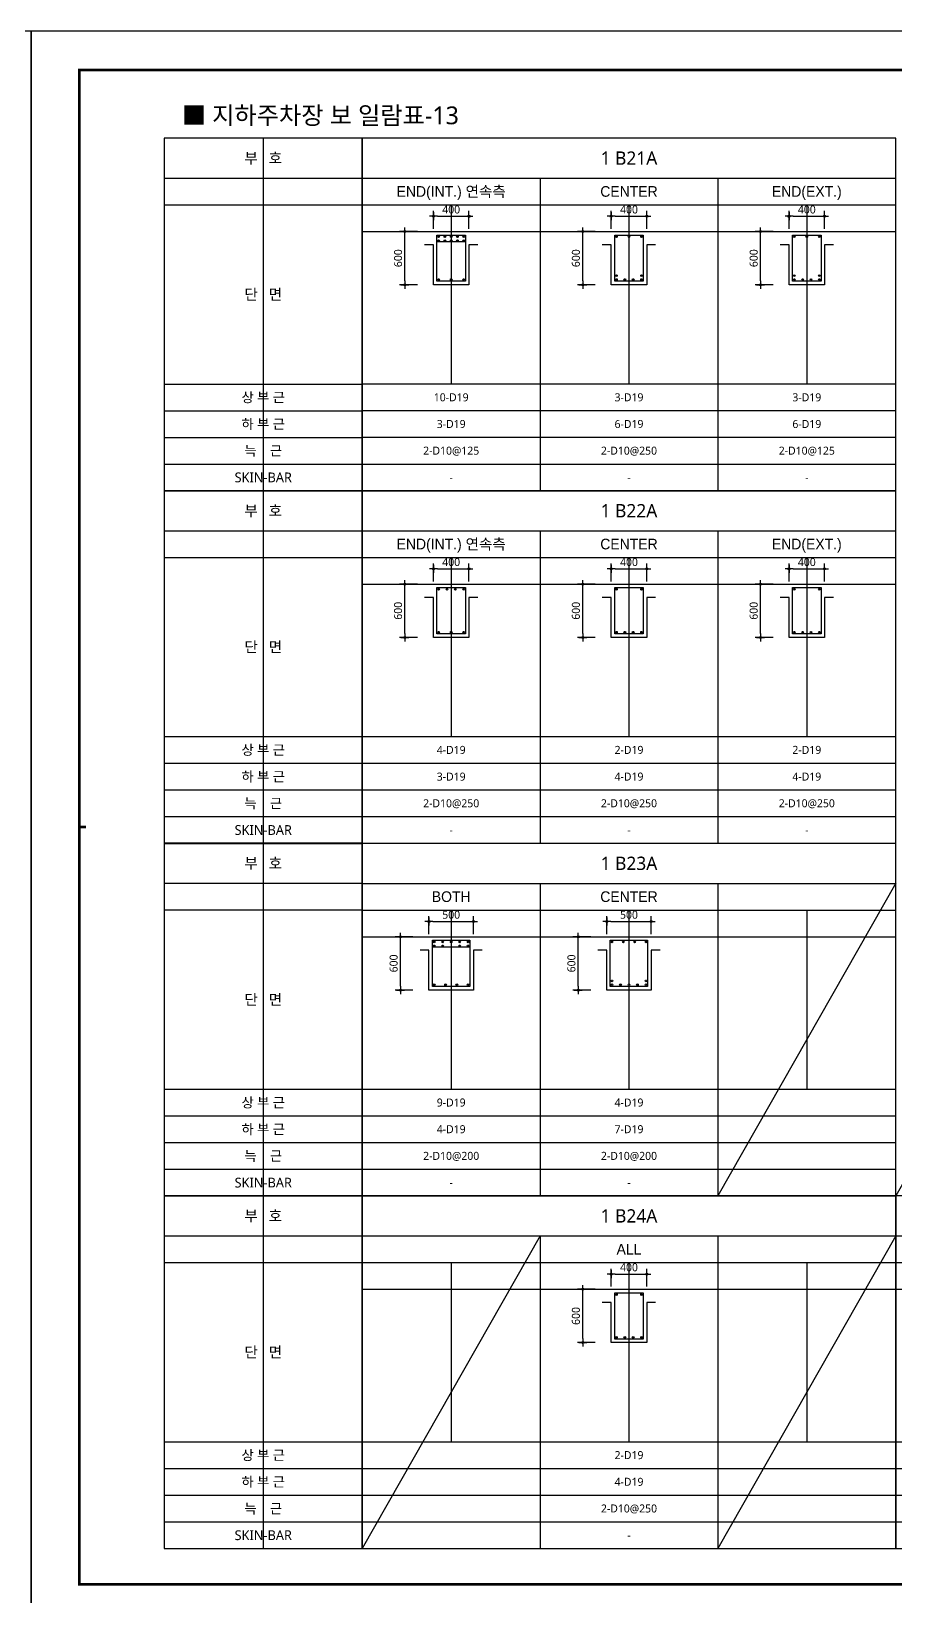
# Model space of a CAD drawing. Header units: millimetres. Extents: x 0 to 252030, y -124740 to 196020.
# Drawn here: x 75630 to 85353, y 107140 to 124740 of the extents above; entities that cross this region are included whole.
import ezdxf
from ezdxf.enums import TextEntityAlignment as Align

# ---------------------------------------------------------------- set-up
doc = ezdxf.new("R2010")
doc.units = ezdxf.units.MM
doc.header["$LTSCALE"] = 30
doc.layers.get('DEFPOINTS').update_dxf_attribs({"color": 142})
for name, color, linetype in [('0-SEC1', 3, 'Continuous'), ('CON', 2, 'Continuous'), ('DIM', 7, 'Continuous'), ('ETC', 7, 'Continuous'), ('S-철근', 3, 'Continuous'), ('SHEET', 7, 'Continuous'), ('TEXT', 6, 'Continuous'), ('TXT', 3, 'Continuous'), ('XR-FORM_(도룡동)$0$Sheet', 7, 'Continuous')]:
    doc.layers.add(name, color=color, linetype=linetype)
doc.styles.get("Standard").update_dxf_attribs({"font": 'malgun.ttf'})
doc.styles.add('돋움', font='Dotum.ttf')
doc.styles.add('맑은 고딕', font='malgun.ttf')
doc.dimstyles.new('30NDIM', dxfattribs={"dimscale": 50, "dimtxt": 3, "dimasz": 1.5, "dimexe": 2, "dimexo": 6, "dimgap": 1, "dimtad": 1, "dimdec": 0, "dimrnd": 0.25, "dimzin": 0, "dimdsep": 46, "dimtxsty": 'Standard', "dimblk": 'Z_DOT', "dimcen": 5, "dimclrd": 256, "dimclre": 256, "dimclrt": 3, "dimadec": 0, "dimazin": 0, "dimtm": 1e-09, "dimtfac": 1, "dimtdec": 0, "dimtix": 1, "dimtmove": 2, "dimatfit": 1, "dimldrblk": 'Z_DOT', "dimfxl": 1, "dimtolj": 1, "dimtzin": 0, "dimarcsym": 0})

# ---------------------------------------------------------------- blocks, each defined once
blk = doc.blocks.new('XR-FORM_(도룡동)$0$S')
at = {"layer": 'XR-FORM_(도룡동)$0$Sheet', "const_width": 100}
blk.add_lwpolyline([(1850, 57950), (82250, 57950), (82250, 1200), (1850, 1200)], close=True, dxfattribs=at)
at = {"layer": 'XR-FORM_(도룡동)$0$Sheet', "linetype": 'Continuous', "const_width": 100}
blk.add_lwpolyline([(2100, 29575), (1850, 29575)], dxfattribs=at)
blk = doc.blocks.new('XR-FORM_(도룡동)', base_point=(101.33, -56114.51))
at = {"layer": 'DEFPOINTS'}
blk.add_lwpolyline([(0, 0), (420, 0), (420, 297), (0, 297)], close=True, dxfattribs=at)
at = {"xscale": 0.005, "yscale": 0.005, "zscale": 0.005}
blk.add_blockref('XR-FORM_(도룡동)$0$S', (-0.25, 0), dxfattribs=at)
blk = doc.blocks.new('*U160')
at = {"layer": 'DEFPOINTS'}
for p, q in [((-1114, 5286), (-1114, 1321)), ((-2229, 4536), (0, 4536))]:
    blk.add_line(p, q, dxfattribs=at)
at = {"layer": 'SHEET'}
blk.add_line((-2229, 4836), (0, 4836), dxfattribs=at)
at = {"layer": 'SHEET', "color": 6}
for p, q in [((-2229, 2521), (0, 2521)), ((-2229, 2221), (0, 2221)), ((-2229, 1921), (0, 1921)), ((-2229, 1621), (0, 1621))]:
    blk.add_line(p, q, dxfattribs=at)
at = {"layer": 'SHEET'}
blk.add_lwpolyline([(0, 5286), (-2229, 5286), (-2229, 1321), (0, 1321)], close=True, dxfattribs=at)
at = {"layer": 'TXT', "style": '맑은 고딕'}
for s, height, p in [('부   호', 120, (-1114, 5061)), ('단   면', 120, (-1114, 3529)), ('상 부 근', 110, (-1114, 2371)), ('하 부 근', 110, (-1114, 2071)), ('늑    근', 110, (-1114, 1771)), ('SKIN-BAR', 110, (-1114, 1471))]:
    blk.add_text(s, height=height, dxfattribs=at).set_placement(p, align=Align.MIDDLE_CENTER)
blk = doc.blocks.new('4등분')
at = {"layer": 'DEFPOINTS'}
for p, q in [((1000, 3214), (1000, 1200)), ((3000, 3214), (3000, 1200)), ((5000, 3214), (5000, 1200)), ((0, 2914), (6000, 2914))]:
    blk.add_line(p, q, dxfattribs=at)
at = {"layer": 'SHEET'}
blk.add_line((0, 3514), (6000, 3514), dxfattribs=at)
at = {"layer": 'SHEET', "color": 6}
for p, q in [((2000, 3514), (2000, 0)), ((4000, 3514), (4000, 0)), ((0, 3214), (6000, 3214)), ((0, 1200), (6000, 1200)), ((0, 900), (6000, 900)), ((0, 600), (6000, 600)), ((0, 300), (6000, 300))]:
    blk.add_line(p, q, dxfattribs=at)
at = {"layer": 'SHEET'}
blk.add_lwpolyline([(6000, 3964), (0, 3964), (0, 0), (6000, 0)], close=True, dxfattribs=at)
blk = doc.blocks.new('Z_DOT')
at = {"layer": 'DIM', "color": 0}
for p, q in [((-1, 0), (1, 0)), ((0, -1), (0, 1))]:
    blk.add_line(p, q, dxfattribs=at)
for radius in [0.25, 0.125]:
    blk.add_circle((0, 0), radius, dxfattribs=at)
blk = doc.blocks.new('*D531')
at = {"layer": 'DEFPOINTS', "color": 0, "transparency": 16777216}
for p in [(80553, 122660), (80153, 122339), (80553, 122339)]:
    blk.add_point(p, dxfattribs=at)
at = {"layer": 'DIM', "lineweight": -2, "transparency": 16777216}
for p, q in [((80153, 122519), (80153, 122720)), ((80553, 122519), (80553, 122720)), ((80198, 122660), (80508, 122660))]:
    blk.add_line(p, q, dxfattribs=at)
at = {"layer": 'DIM', "lineweight": -2, "transparency": 16777216, "xscale": 45, "yscale": 45, "zscale": 45, "rotation": 180}
blk.add_blockref('Z_DOT', (80153, 122660), dxfattribs=at)
at = {"layer": 'DIM', "lineweight": -2, "transparency": 16777216, "xscale": 45, "yscale": 45, "zscale": 45}
blk.add_blockref('Z_DOT', (80553, 122660), dxfattribs=at)
at = {"layer": 'DIM', "color": 3, "transparency": 16777216, "insert": (80353, 122736), "char_height": 90, "attachment_point": 5}
blk.add_mtext('\\A1;400', dxfattribs=at)
blk = doc.blocks.new('*D532')
at = {"layer": 'DEFPOINTS', "color": 0, "transparency": 16777216}
for p in [(79833, 122489), (80153, 122489), (80153, 121889)]:
    blk.add_point(p, dxfattribs=at)
at = {"layer": 'DIM', "lineweight": -2, "transparency": 16777216}
for p, q in [((79973, 122489), (79773, 122489)), ((79833, 121934), (79833, 122444)), ((79973, 121889), (79773, 121889))]:
    blk.add_line(p, q, dxfattribs=at)
at = {"layer": 'DIM', "lineweight": -2, "transparency": 16777216, "xscale": 45, "yscale": 45, "zscale": 45}
for p, rotation in [((79833, 122489), 90), ((79833, 121889), 270)]:
    blk.add_blockref('Z_DOT', p, dxfattribs=dict(at, rotation=rotation))
at = {"layer": 'DIM', "color": 3, "transparency": 16777216, "insert": (79756, 122189), "char_height": 90, "attachment_point": 5, "rotation": 90}
blk.add_mtext('\\A1;600', dxfattribs=at)
blk = doc.blocks.new('*D533')
at = {"layer": 'DEFPOINTS', "color": 0, "transparency": 16777216}
for p in [(82553, 122660), (82153, 122339), (82553, 122339)]:
    blk.add_point(p, dxfattribs=at)
at = {"layer": 'DIM', "lineweight": -2, "transparency": 16777216}
for p, q in [((82153, 122519), (82153, 122720)), ((82553, 122519), (82553, 122720)), ((82198, 122660), (82508, 122660))]:
    blk.add_line(p, q, dxfattribs=at)
at = {"layer": 'DIM', "lineweight": -2, "transparency": 16777216, "xscale": 45, "yscale": 45, "zscale": 45, "rotation": 180}
blk.add_blockref('Z_DOT', (82153, 122660), dxfattribs=at)
at = {"layer": 'DIM', "lineweight": -2, "transparency": 16777216, "xscale": 45, "yscale": 45, "zscale": 45}
blk.add_blockref('Z_DOT', (82553, 122660), dxfattribs=at)
at = {"layer": 'DIM', "color": 3, "transparency": 16777216, "insert": (82353, 122736), "char_height": 90, "attachment_point": 5}
blk.add_mtext('\\A1;400', dxfattribs=at)
blk = doc.blocks.new('*D534')
at = {"layer": 'DEFPOINTS', "color": 0, "transparency": 16777216}
for p in [(81833, 122489), (82153, 122489), (82153, 121889)]:
    blk.add_point(p, dxfattribs=at)
at = {"layer": 'DIM', "lineweight": -2, "transparency": 16777216}
for p, q in [((81973, 122489), (81773, 122489)), ((81833, 121934), (81833, 122444)), ((81973, 121889), (81773, 121889))]:
    blk.add_line(p, q, dxfattribs=at)
at = {"layer": 'DIM', "lineweight": -2, "transparency": 16777216, "xscale": 45, "yscale": 45, "zscale": 45}
for p, rotation in [((81833, 122489), 90), ((81833, 121889), 270)]:
    blk.add_blockref('Z_DOT', p, dxfattribs=dict(at, rotation=rotation))
at = {"layer": 'DIM', "color": 3, "transparency": 16777216, "insert": (81756, 122189), "char_height": 90, "attachment_point": 5, "rotation": 90}
blk.add_mtext('\\A1;600', dxfattribs=at)
blk = doc.blocks.new('*D535')
at = {"layer": 'DEFPOINTS', "color": 0, "transparency": 16777216}
for p in [(84553, 122660), (84153, 122339), (84553, 122339)]:
    blk.add_point(p, dxfattribs=at)
at = {"layer": 'DIM', "lineweight": -2, "transparency": 16777216}
for p, q in [((84153, 122519), (84153, 122720)), ((84553, 122519), (84553, 122720)), ((84198, 122660), (84508, 122660))]:
    blk.add_line(p, q, dxfattribs=at)
at = {"layer": 'DIM', "lineweight": -2, "transparency": 16777216, "xscale": 45, "yscale": 45, "zscale": 45, "rotation": 180}
blk.add_blockref('Z_DOT', (84153, 122660), dxfattribs=at)
at = {"layer": 'DIM', "lineweight": -2, "transparency": 16777216, "xscale": 45, "yscale": 45, "zscale": 45}
blk.add_blockref('Z_DOT', (84553, 122660), dxfattribs=at)
at = {"layer": 'DIM', "color": 3, "transparency": 16777216, "insert": (84353, 122736), "char_height": 90, "attachment_point": 5}
blk.add_mtext('\\A1;400', dxfattribs=at)
blk = doc.blocks.new('*D536')
at = {"layer": 'DEFPOINTS', "color": 0, "transparency": 16777216}
for p in [(83833, 122489), (84153, 122489), (84153, 121889)]:
    blk.add_point(p, dxfattribs=at)
at = {"layer": 'DIM', "lineweight": -2, "transparency": 16777216}
for p, q in [((83973, 122489), (83773, 122489)), ((83833, 121934), (83833, 122444)), ((83973, 121889), (83773, 121889))]:
    blk.add_line(p, q, dxfattribs=at)
at = {"layer": 'DIM', "lineweight": -2, "transparency": 16777216, "xscale": 45, "yscale": 45, "zscale": 45}
for p, rotation in [((83833, 122489), 90), ((83833, 121889), 270)]:
    blk.add_blockref('Z_DOT', p, dxfattribs=dict(at, rotation=rotation))
at = {"layer": 'DIM', "color": 3, "transparency": 16777216, "insert": (83756, 122189), "char_height": 90, "attachment_point": 5, "rotation": 90}
blk.add_mtext('\\A1;600', dxfattribs=at)
blk = doc.blocks.new('*D543')
at = {"layer": 'DEFPOINTS', "color": 0, "transparency": 16777216}
for p in [(80553, 118695), (80153, 118375), (80553, 118375)]:
    blk.add_point(p, dxfattribs=at)
at = {"layer": 'DIM', "lineweight": -2, "transparency": 16777216}
for p, q in [((80153, 118555), (80153, 118755)), ((80198, 118695), (80508, 118695)), ((80553, 118555), (80553, 118755))]:
    blk.add_line(p, q, dxfattribs=at)
at = {"layer": 'DIM', "lineweight": -2, "transparency": 16777216, "xscale": 45, "yscale": 45, "zscale": 45, "rotation": 180}
blk.add_blockref('Z_DOT', (80153, 118695), dxfattribs=at)
at = {"layer": 'DIM', "lineweight": -2, "transparency": 16777216, "xscale": 45, "yscale": 45, "zscale": 45}
blk.add_blockref('Z_DOT', (80553, 118695), dxfattribs=at)
at = {"layer": 'DIM', "color": 3, "transparency": 16777216, "insert": (80353, 118772), "char_height": 90, "attachment_point": 5}
blk.add_mtext('\\A1;400', dxfattribs=at)
blk = doc.blocks.new('*D544')
at = {"layer": 'DEFPOINTS', "color": 0, "transparency": 16777216}
for p in [(79833, 118525), (80153, 118525), (80153, 117925)]:
    blk.add_point(p, dxfattribs=at)
at = {"layer": 'DIM', "lineweight": -2, "transparency": 16777216}
for p, q in [((79973, 118525), (79773, 118525)), ((79833, 117970), (79833, 118480)), ((79973, 117925), (79773, 117925))]:
    blk.add_line(p, q, dxfattribs=at)
at = {"layer": 'DIM', "lineweight": -2, "transparency": 16777216, "xscale": 45, "yscale": 45, "zscale": 45}
for p, rotation in [((79833, 118525), 90), ((79833, 117925), 270)]:
    blk.add_blockref('Z_DOT', p, dxfattribs=dict(at, rotation=rotation))
at = {"layer": 'DIM', "color": 3, "transparency": 16777216, "insert": (79756, 118225), "char_height": 90, "attachment_point": 5, "rotation": 90}
blk.add_mtext('\\A1;600', dxfattribs=at)
blk = doc.blocks.new('*D545')
at = {"layer": 'DEFPOINTS', "color": 0, "transparency": 16777216}
for p in [(82553, 118695), (82153, 118375), (82553, 118375)]:
    blk.add_point(p, dxfattribs=at)
at = {"layer": 'DIM', "lineweight": -2, "transparency": 16777216}
for p, q in [((82153, 118555), (82153, 118755)), ((82198, 118695), (82508, 118695)), ((82553, 118555), (82553, 118755))]:
    blk.add_line(p, q, dxfattribs=at)
at = {"layer": 'DIM', "lineweight": -2, "transparency": 16777216, "xscale": 45, "yscale": 45, "zscale": 45, "rotation": 180}
blk.add_blockref('Z_DOT', (82153, 118695), dxfattribs=at)
at = {"layer": 'DIM', "lineweight": -2, "transparency": 16777216, "xscale": 45, "yscale": 45, "zscale": 45}
blk.add_blockref('Z_DOT', (82553, 118695), dxfattribs=at)
at = {"layer": 'DIM', "color": 3, "transparency": 16777216, "insert": (82353, 118772), "char_height": 90, "attachment_point": 5}
blk.add_mtext('\\A1;400', dxfattribs=at)
blk = doc.blocks.new('*D546')
at = {"layer": 'DEFPOINTS', "color": 0, "transparency": 16777216}
for p in [(81833, 118525), (82153, 118525), (82153, 117925)]:
    blk.add_point(p, dxfattribs=at)
at = {"layer": 'DIM', "lineweight": -2, "transparency": 16777216}
for p, q in [((81973, 118525), (81773, 118525)), ((81833, 117970), (81833, 118480)), ((81973, 117925), (81773, 117925))]:
    blk.add_line(p, q, dxfattribs=at)
at = {"layer": 'DIM', "lineweight": -2, "transparency": 16777216, "xscale": 45, "yscale": 45, "zscale": 45}
for p, rotation in [((81833, 118525), 90), ((81833, 117925), 270)]:
    blk.add_blockref('Z_DOT', p, dxfattribs=dict(at, rotation=rotation))
at = {"layer": 'DIM', "color": 3, "transparency": 16777216, "insert": (81756, 118225), "char_height": 90, "attachment_point": 5, "rotation": 90}
blk.add_mtext('\\A1;600', dxfattribs=at)
blk = doc.blocks.new('*D547')
at = {"layer": 'DEFPOINTS', "color": 0, "transparency": 16777216}
for p in [(84553, 118695), (84153, 118375), (84553, 118375)]:
    blk.add_point(p, dxfattribs=at)
at = {"layer": 'DIM', "lineweight": -2, "transparency": 16777216}
for p, q in [((84153, 118555), (84153, 118755)), ((84198, 118695), (84508, 118695)), ((84553, 118555), (84553, 118755))]:
    blk.add_line(p, q, dxfattribs=at)
at = {"layer": 'DIM', "lineweight": -2, "transparency": 16777216, "xscale": 45, "yscale": 45, "zscale": 45, "rotation": 180}
blk.add_blockref('Z_DOT', (84153, 118695), dxfattribs=at)
at = {"layer": 'DIM', "lineweight": -2, "transparency": 16777216, "xscale": 45, "yscale": 45, "zscale": 45}
blk.add_blockref('Z_DOT', (84553, 118695), dxfattribs=at)
at = {"layer": 'DIM', "color": 3, "transparency": 16777216, "insert": (84353, 118772), "char_height": 90, "attachment_point": 5}
blk.add_mtext('\\A1;400', dxfattribs=at)
blk = doc.blocks.new('*D548')
at = {"layer": 'DEFPOINTS', "color": 0, "transparency": 16777216}
for p in [(83833, 118525), (84153, 118525), (84153, 117925)]:
    blk.add_point(p, dxfattribs=at)
at = {"layer": 'DIM', "lineweight": -2, "transparency": 16777216}
for p, q in [((83973, 118525), (83773, 118525)), ((83833, 117970), (83833, 118480)), ((83973, 117925), (83773, 117925))]:
    blk.add_line(p, q, dxfattribs=at)
at = {"layer": 'DIM', "lineweight": -2, "transparency": 16777216, "xscale": 45, "yscale": 45, "zscale": 45}
for p, rotation in [((83833, 118525), 90), ((83833, 117925), 270)]:
    blk.add_blockref('Z_DOT', p, dxfattribs=dict(at, rotation=rotation))
at = {"layer": 'DIM', "color": 3, "transparency": 16777216, "insert": (83756, 118225), "char_height": 90, "attachment_point": 5, "rotation": 90}
blk.add_mtext('\\A1;600', dxfattribs=at)
blk = doc.blocks.new('*D555')
at = {"layer": 'DEFPOINTS', "color": 0, "transparency": 16777216}
for p in [(80603, 114731), (80103, 114410), (80603, 114410)]:
    blk.add_point(p, dxfattribs=at)
at = {"layer": 'DIM', "lineweight": -2, "transparency": 16777216}
for p, q in [((80103, 114590), (80103, 114791)), ((80603, 114590), (80603, 114791)), ((80148, 114731), (80558, 114731))]:
    blk.add_line(p, q, dxfattribs=at)
at = {"layer": 'DIM', "lineweight": -2, "transparency": 16777216, "xscale": 45, "yscale": 45, "zscale": 45, "rotation": 180}
blk.add_blockref('Z_DOT', (80103, 114731), dxfattribs=at)
at = {"layer": 'DIM', "lineweight": -2, "transparency": 16777216, "xscale": 45, "yscale": 45, "zscale": 45}
blk.add_blockref('Z_DOT', (80603, 114731), dxfattribs=at)
at = {"layer": 'DIM', "color": 3, "transparency": 16777216, "insert": (80353, 114807), "char_height": 90, "attachment_point": 5}
blk.add_mtext('\\A1;500', dxfattribs=at)
blk = doc.blocks.new('*D556')
at = {"layer": 'DEFPOINTS', "color": 0, "transparency": 16777216}
for p in [(79783, 114560), (80103, 114560), (80103, 113960)]:
    blk.add_point(p, dxfattribs=at)
at = {"layer": 'DIM', "lineweight": -2, "transparency": 16777216}
for p, q in [((79923, 114560), (79723, 114560)), ((79783, 114005), (79783, 114515)), ((79923, 113960), (79723, 113960))]:
    blk.add_line(p, q, dxfattribs=at)
at = {"layer": 'DIM', "lineweight": -2, "transparency": 16777216, "xscale": 45, "yscale": 45, "zscale": 45}
for p, rotation in [((79783, 114560), 90), ((79783, 113960), 270)]:
    blk.add_blockref('Z_DOT', p, dxfattribs=dict(at, rotation=rotation))
at = {"layer": 'DIM', "color": 3, "transparency": 16777216, "insert": (79706, 114260), "char_height": 90, "attachment_point": 5, "rotation": 90}
blk.add_mtext('\\A1;600', dxfattribs=at)
blk = doc.blocks.new('*D557')
at = {"layer": 'DEFPOINTS', "color": 0, "transparency": 16777216}
for p in [(82603, 114731), (82103, 114410), (82603, 114410)]:
    blk.add_point(p, dxfattribs=at)
at = {"layer": 'DIM', "lineweight": -2, "transparency": 16777216}
for p, q in [((82103, 114590), (82103, 114791)), ((82603, 114590), (82603, 114791)), ((82148, 114731), (82558, 114731))]:
    blk.add_line(p, q, dxfattribs=at)
at = {"layer": 'DIM', "lineweight": -2, "transparency": 16777216, "xscale": 45, "yscale": 45, "zscale": 45, "rotation": 180}
blk.add_blockref('Z_DOT', (82103, 114731), dxfattribs=at)
at = {"layer": 'DIM', "lineweight": -2, "transparency": 16777216, "xscale": 45, "yscale": 45, "zscale": 45}
blk.add_blockref('Z_DOT', (82603, 114731), dxfattribs=at)
at = {"layer": 'DIM', "color": 3, "transparency": 16777216, "insert": (82353, 114807), "char_height": 90, "attachment_point": 5}
blk.add_mtext('\\A1;500', dxfattribs=at)
blk = doc.blocks.new('*D558')
at = {"layer": 'DEFPOINTS', "color": 0, "transparency": 16777216}
for p in [(81783, 114560), (82103, 114560), (82103, 113960)]:
    blk.add_point(p, dxfattribs=at)
at = {"layer": 'DIM', "lineweight": -2, "transparency": 16777216}
for p, q in [((81923, 114560), (81723, 114560)), ((81783, 114005), (81783, 114515)), ((81923, 113960), (81723, 113960))]:
    blk.add_line(p, q, dxfattribs=at)
at = {"layer": 'DIM', "lineweight": -2, "transparency": 16777216, "xscale": 45, "yscale": 45, "zscale": 45}
for p, rotation in [((81783, 114560), 90), ((81783, 113960), 270)]:
    blk.add_blockref('Z_DOT', p, dxfattribs=dict(at, rotation=rotation))
at = {"layer": 'DIM', "color": 3, "transparency": 16777216, "insert": (81706, 114260), "char_height": 90, "attachment_point": 5, "rotation": 90}
blk.add_mtext('\\A1;600', dxfattribs=at)
blk = doc.blocks.new('*D1109')
at = {"layer": 'DEFPOINTS', "color": 0, "transparency": 16777216}
for p in [(81833, 110596), (82153, 110596), (82153, 109996)]:
    blk.add_point(p, dxfattribs=at)
at = {"layer": 'DIM', "lineweight": -2, "transparency": 16777216}
for p, q in [((81973, 110596), (81773, 110596)), ((81833, 110041), (81833, 110551)), ((81973, 109996), (81773, 109996))]:
    blk.add_line(p, q, dxfattribs=at)
at = {"layer": 'DIM', "lineweight": -2, "transparency": 16777216, "xscale": 45, "yscale": 45, "zscale": 45}
for p, rotation in [((81833, 110596), 90), ((81833, 109996), 270)]:
    blk.add_blockref('Z_DOT', p, dxfattribs=dict(at, rotation=rotation))
at = {"layer": 'DIM', "color": 3, "transparency": 16777216, "insert": (81756, 110296), "char_height": 90, "attachment_point": 5, "rotation": 90}
blk.add_mtext('\\A1;600', dxfattribs=at)
blk = doc.blocks.new('*D1110')
at = {"layer": 'DEFPOINTS', "color": 0, "transparency": 16777216}
for p in [(82553, 110766), (82153, 110446), (82553, 110446)]:
    blk.add_point(p, dxfattribs=at)
at = {"layer": 'DIM', "lineweight": -2, "transparency": 16777216}
for p, q in [((82153, 110626), (82153, 110826)), ((82198, 110766), (82508, 110766)), ((82553, 110626), (82553, 110826))]:
    blk.add_line(p, q, dxfattribs=at)
at = {"layer": 'DIM', "lineweight": -2, "transparency": 16777216, "xscale": 45, "yscale": 45, "zscale": 45, "rotation": 180}
blk.add_blockref('Z_DOT', (82153, 110766), dxfattribs=at)
at = {"layer": 'DIM', "lineweight": -2, "transparency": 16777216, "xscale": 45, "yscale": 45, "zscale": 45}
blk.add_blockref('Z_DOT', (82553, 110766), dxfattribs=at)
at = {"layer": 'DIM', "color": 3, "transparency": 16777216, "insert": (82353, 110843), "char_height": 90, "attachment_point": 5}
blk.add_mtext('\\A1;400', dxfattribs=at)

msp = doc.modelspace()

# ---------------------------------------------------------------- hatches: boundary and pattern name
at = {"layer": 'S-철근'}
h = msp.add_hatch(color=256, dxfattribs=at)
edge = h.paths.add_edge_path()
edge.add_arc((80212.08013, 122430.41992), 9.55, 0, 180)
edge.add_arc((80212.08013, 122430.41992), 9.55, 180, 360)
h = msp.add_hatch(color=256, dxfattribs=at)
edge = h.paths.add_edge_path()
edge.add_arc((80212.08013, 122386.31992), 9.55, 0, 180)
edge.add_arc((80212.08013, 122386.31992), 9.55, 180, 360)
h = msp.add_hatch(color=256, dxfattribs=at)
edge = h.paths.add_edge_path()
edge.add_arc((80282.54013, 122430.41992), 9.55, 0, 180)
edge.add_arc((80282.54013, 122430.41992), 9.55, 180, 360)
h = msp.add_hatch(color=256, dxfattribs=at)
edge = h.paths.add_edge_path()
edge.add_arc((80282.54013, 122386.31992), 9.55, 0, 180)
edge.add_arc((80282.54013, 122386.31992), 9.55, 180, 360)
h = msp.add_hatch(color=256, dxfattribs=at)
edge = h.paths.add_edge_path()
edge.add_arc((80353.00013, 122430.41992), 9.55, 0, 180)
edge.add_arc((80353.00013, 122430.41992), 9.55, 180, 360)
h = msp.add_hatch(color=256, dxfattribs=at)
edge = h.paths.add_edge_path()
edge.add_arc((80353.00013, 122386.31992), 9.55, 0, 180)
edge.add_arc((80353.00013, 122386.31992), 9.55, 180, 360)
h = msp.add_hatch(color=256, dxfattribs=at)
edge = h.paths.add_edge_path()
edge.add_arc((80423.46013, 122430.41992), 9.55, 0, 180)
edge.add_arc((80423.46013, 122430.41992), 9.55, 180, 360)
h = msp.add_hatch(color=256, dxfattribs=at)
edge = h.paths.add_edge_path()
edge.add_arc((80423.46013, 122386.31992), 9.55, 0, 180)
edge.add_arc((80423.46013, 122386.31992), 9.55, 180, 360)
h = msp.add_hatch(color=256, dxfattribs=at)
edge = h.paths.add_edge_path()
edge.add_arc((80493.92013, 122430.41992), 9.55, 0, 180)
edge.add_arc((80493.92013, 122430.41992), 9.55, 180, 360)
h = msp.add_hatch(color=256, dxfattribs=at)
edge = h.paths.add_edge_path()
edge.add_arc((80493.92013, 122386.31992), 9.55, 0, 180)
edge.add_arc((80493.92013, 122386.31992), 9.55, 180, 360)
h = msp.add_hatch(color=256, dxfattribs=at)
edge = h.paths.add_edge_path()
edge.add_arc((82212.08013, 122430.41992), 9.55, 0, 180)
edge.add_arc((82212.08013, 122430.41992), 9.55, 180, 360)
h = msp.add_hatch(color=256, dxfattribs=at)
edge = h.paths.add_edge_path()
edge.add_arc((82353.00013, 122430.41992), 9.55, 0, 180)
edge.add_arc((82353.00013, 122430.41992), 9.55, 180, 360)
h = msp.add_hatch(color=256, dxfattribs=at)
edge = h.paths.add_edge_path()
edge.add_arc((82493.92013, 122430.41992), 9.55, 0, 180)
edge.add_arc((82493.92013, 122430.41992), 9.55, 180, 360)
h = msp.add_hatch(color=256, dxfattribs=at)
edge = h.paths.add_edge_path()
edge.add_arc((84212.08013, 122430.41992), 9.55, 0, 180)
edge.add_arc((84212.08013, 122430.41992), 9.55, 180, 360)
h = msp.add_hatch(color=256, dxfattribs=at)
edge = h.paths.add_edge_path()
edge.add_arc((84353.00013, 122430.41992), 9.55, 0, 180)
edge.add_arc((84353.00013, 122430.41992), 9.55, 180, 360)
h = msp.add_hatch(color=256, dxfattribs=at)
edge = h.paths.add_edge_path()
edge.add_arc((84493.92013, 122430.41992), 9.55, 0, 180)
edge.add_arc((84493.92013, 122430.41992), 9.55, 180, 360)
h = msp.add_hatch(color=256, dxfattribs=at)
edge = h.paths.add_edge_path()
edge.add_arc((82212.08013, 121992.67992), 9.55, 0, 180)
edge.add_arc((82212.08013, 121992.67992), 9.55, 180, 360)
h = msp.add_hatch(color=256, dxfattribs=at)
edge = h.paths.add_edge_path()
edge.add_arc((82493.92013, 121992.67992), 9.55, 0, 180)
edge.add_arc((82493.92013, 121992.67992), 9.55, 180, 360)
h = msp.add_hatch(color=256, dxfattribs=at)
edge = h.paths.add_edge_path()
edge.add_arc((84212.08013, 121992.67992), 9.55, 0, 180)
edge.add_arc((84212.08013, 121992.67992), 9.55, 180, 360)
h = msp.add_hatch(color=256, dxfattribs=at)
edge = h.paths.add_edge_path()
edge.add_arc((84493.92013, 121992.67992), 9.55, 0, 180)
edge.add_arc((84493.92013, 121992.67992), 9.55, 180, 360)
h = msp.add_hatch(color=256, dxfattribs=at)
edge = h.paths.add_edge_path()
edge.add_arc((80212.08013, 121948.57992), 9.55, 0, 180)
edge.add_arc((80212.08013, 121948.57992), 9.55, 180, 360)
h = msp.add_hatch(color=256, dxfattribs=at)
edge = h.paths.add_edge_path()
edge.add_arc((80353.00013, 121948.57992), 9.55, 0, 180)
edge.add_arc((80353.00013, 121948.57992), 9.55, 180, 360)
h = msp.add_hatch(color=256, dxfattribs=at)
edge = h.paths.add_edge_path()
edge.add_arc((80493.92013, 121948.57992), 9.55, 0, 180)
edge.add_arc((80493.92013, 121948.57992), 9.55, 180, 360)
h = msp.add_hatch(color=256, dxfattribs=at)
edge = h.paths.add_edge_path()
edge.add_arc((82212.08013, 121948.57992), 9.55, 0, 180)
edge.add_arc((82212.08013, 121948.57992), 9.55, 180, 360)
h = msp.add_hatch(color=256, dxfattribs=at)
edge = h.paths.add_edge_path()
edge.add_arc((82306.0268, 121948.57992), 9.55, 0, 180)
edge.add_arc((82306.0268, 121948.57992), 9.55, 180, 360)
h = msp.add_hatch(color=256, dxfattribs=at)
edge = h.paths.add_edge_path()
edge.add_arc((82399.97347, 121948.57992), 9.55, 0, 180)
edge.add_arc((82399.97347, 121948.57992), 9.55, 180, 360)
h = msp.add_hatch(color=256, dxfattribs=at)
edge = h.paths.add_edge_path()
edge.add_arc((82493.92013, 121948.57992), 9.55, 0, 180)
edge.add_arc((82493.92013, 121948.57992), 9.55, 180, 360)
h = msp.add_hatch(color=256, dxfattribs=at)
edge = h.paths.add_edge_path()
edge.add_arc((84212.08013, 121948.57992), 9.55, 0, 180)
edge.add_arc((84212.08013, 121948.57992), 9.55, 180, 360)
h = msp.add_hatch(color=256, dxfattribs=at)
edge = h.paths.add_edge_path()
edge.add_arc((84306.0268, 121948.57992), 9.55, 0, 180)
edge.add_arc((84306.0268, 121948.57992), 9.55, 180, 360)
h = msp.add_hatch(color=256, dxfattribs=at)
edge = h.paths.add_edge_path()
edge.add_arc((84399.97347, 121948.57992), 9.55, 0, 180)
edge.add_arc((84399.97347, 121948.57992), 9.55, 180, 360)
h = msp.add_hatch(color=256, dxfattribs=at)
edge = h.paths.add_edge_path()
edge.add_arc((84493.92013, 121948.57992), 9.55, 0, 180)
edge.add_arc((84493.92013, 121948.57992), 9.55, 180, 360)
h = msp.add_hatch(color=256, dxfattribs=at)
edge = h.paths.add_edge_path()
edge.add_arc((80212.08013, 118465.91992), 9.55, 0, 180)
edge.add_arc((80212.08013, 118465.91992), 9.55, 180, 360)
h = msp.add_hatch(color=256, dxfattribs=at)
edge = h.paths.add_edge_path()
edge.add_arc((80306.0268, 118465.91992), 9.55, 0, 180)
edge.add_arc((80306.0268, 118465.91992), 9.55, 180, 360)
h = msp.add_hatch(color=256, dxfattribs=at)
edge = h.paths.add_edge_path()
edge.add_arc((80399.97347, 118465.91992), 9.55, 0, 180)
edge.add_arc((80399.97347, 118465.91992), 9.55, 180, 360)
h = msp.add_hatch(color=256, dxfattribs=at)
edge = h.paths.add_edge_path()
edge.add_arc((80493.92013, 118465.91992), 9.55, 0, 180)
edge.add_arc((80493.92013, 118465.91992), 9.55, 180, 360)
h = msp.add_hatch(color=256, dxfattribs=at)
edge = h.paths.add_edge_path()
edge.add_arc((82212.08013, 118465.91992), 9.55, 0, 180)
edge.add_arc((82212.08013, 118465.91992), 9.55, 180, 360)
h = msp.add_hatch(color=256, dxfattribs=at)
edge = h.paths.add_edge_path()
edge.add_arc((82493.92013, 118465.91992), 9.55, 0, 180)
edge.add_arc((82493.92013, 118465.91992), 9.55, 180, 360)
h = msp.add_hatch(color=256, dxfattribs=at)
edge = h.paths.add_edge_path()
edge.add_arc((84212.08013, 118465.91992), 9.55, 0, 180)
edge.add_arc((84212.08013, 118465.91992), 9.55, 180, 360)
h = msp.add_hatch(color=256, dxfattribs=at)
edge = h.paths.add_edge_path()
edge.add_arc((84493.92013, 118465.91992), 9.55, 0, 180)
edge.add_arc((84493.92013, 118465.91992), 9.55, 180, 360)
h = msp.add_hatch(color=256, dxfattribs=at)
edge = h.paths.add_edge_path()
edge.add_arc((80212.08013, 117984.07992), 9.55, 0, 180)
edge.add_arc((80212.08013, 117984.07992), 9.55, 180, 360)
h = msp.add_hatch(color=256, dxfattribs=at)
edge = h.paths.add_edge_path()
edge.add_arc((80353.00013, 117984.07992), 9.55, 0, 180)
edge.add_arc((80353.00013, 117984.07992), 9.55, 180, 360)
h = msp.add_hatch(color=256, dxfattribs=at)
edge = h.paths.add_edge_path()
edge.add_arc((80493.92013, 117984.07992), 9.55, 0, 180)
edge.add_arc((80493.92013, 117984.07992), 9.55, 180, 360)
h = msp.add_hatch(color=256, dxfattribs=at)
edge = h.paths.add_edge_path()
edge.add_arc((82212.08013, 117984.07992), 9.55, 0, 180)
edge.add_arc((82212.08013, 117984.07992), 9.55, 180, 360)
h = msp.add_hatch(color=256, dxfattribs=at)
edge = h.paths.add_edge_path()
edge.add_arc((82306.0268, 117984.07992), 9.55, 0, 180)
edge.add_arc((82306.0268, 117984.07992), 9.55, 180, 360)
h = msp.add_hatch(color=256, dxfattribs=at)
edge = h.paths.add_edge_path()
edge.add_arc((82399.97347, 117984.07992), 9.55, 0, 180)
edge.add_arc((82399.97347, 117984.07992), 9.55, 180, 360)
h = msp.add_hatch(color=256, dxfattribs=at)
edge = h.paths.add_edge_path()
edge.add_arc((82493.92013, 117984.07992), 9.55, 0, 180)
edge.add_arc((82493.92013, 117984.07992), 9.55, 180, 360)
h = msp.add_hatch(color=256, dxfattribs=at)
edge = h.paths.add_edge_path()
edge.add_arc((84212.08013, 117984.07992), 9.55, 0, 180)
edge.add_arc((84212.08013, 117984.07992), 9.55, 180, 360)
h = msp.add_hatch(color=256, dxfattribs=at)
edge = h.paths.add_edge_path()
edge.add_arc((84306.0268, 117984.07992), 9.55, 0, 180)
edge.add_arc((84306.0268, 117984.07992), 9.55, 180, 360)
h = msp.add_hatch(color=256, dxfattribs=at)
edge = h.paths.add_edge_path()
edge.add_arc((84399.97347, 117984.07992), 9.55, 0, 180)
edge.add_arc((84399.97347, 117984.07992), 9.55, 180, 360)
h = msp.add_hatch(color=256, dxfattribs=at)
edge = h.paths.add_edge_path()
edge.add_arc((84493.92013, 117984.07992), 9.55, 0, 180)
edge.add_arc((84493.92013, 117984.07992), 9.55, 180, 360)
h = msp.add_hatch(color=256, dxfattribs=at)
edge = h.paths.add_edge_path()
edge.add_arc((80162.08013, 114501.41992), 9.55, 0, 180)
edge.add_arc((80162.08013, 114501.41992), 9.55, 180, 360)
h = msp.add_hatch(color=256, dxfattribs=at)
edge = h.paths.add_edge_path()
edge.add_arc((80162.08013, 114457.31992), 9.55, 0, 180)
edge.add_arc((80162.08013, 114457.31992), 9.55, 180, 360)
h = msp.add_hatch(color=256, dxfattribs=at)
edge = h.paths.add_edge_path()
edge.add_arc((80257.54013, 114501.41992), 9.55, 0, 180)
edge.add_arc((80257.54013, 114501.41992), 9.55, 180, 360)
h = msp.add_hatch(color=256, dxfattribs=at)
edge = h.paths.add_edge_path()
edge.add_arc((80257.54013, 114457.31992), 9.55, 0, 180)
edge.add_arc((80257.54013, 114457.31992), 9.55, 180, 360)
h = msp.add_hatch(color=256, dxfattribs=at)
edge = h.paths.add_edge_path()
edge.add_arc((80353.00013, 114501.41992), 9.55, 0, 180)
edge.add_arc((80353.00013, 114501.41992), 9.55, 180, 360)
h = msp.add_hatch(color=256, dxfattribs=at)
edge = h.paths.add_edge_path()
edge.add_arc((80448.46013, 114501.41992), 9.55, 0, 180)
edge.add_arc((80448.46013, 114501.41992), 9.55, 180, 360)
h = msp.add_hatch(color=256, dxfattribs=at)
edge = h.paths.add_edge_path()
edge.add_arc((80448.46013, 114457.31992), 9.55, 0, 180)
edge.add_arc((80448.46013, 114457.31992), 9.55, 180, 360)
h = msp.add_hatch(color=256, dxfattribs=at)
edge = h.paths.add_edge_path()
edge.add_arc((80543.92013, 114501.41992), 9.55, 0, 180)
edge.add_arc((80543.92013, 114501.41992), 9.55, 180, 360)
h = msp.add_hatch(color=256, dxfattribs=at)
edge = h.paths.add_edge_path()
edge.add_arc((80543.92013, 114457.31992), 9.55, 0, 180)
edge.add_arc((80543.92013, 114457.31992), 9.55, 180, 360)
h = msp.add_hatch(color=256, dxfattribs=at)
edge = h.paths.add_edge_path()
edge.add_arc((82162.08013, 114501.41992), 9.55, 0, 180)
edge.add_arc((82162.08013, 114501.41992), 9.55, 180, 360)
h = msp.add_hatch(color=256, dxfattribs=at)
edge = h.paths.add_edge_path()
edge.add_arc((82289.36013, 114501.41992), 9.55, 0, 180)
edge.add_arc((82289.36013, 114501.41992), 9.55, 180, 360)
h = msp.add_hatch(color=256, dxfattribs=at)
edge = h.paths.add_edge_path()
edge.add_arc((82416.64013, 114501.41992), 9.55, 0, 180)
edge.add_arc((82416.64013, 114501.41992), 9.55, 180, 360)
h = msp.add_hatch(color=256, dxfattribs=at)
edge = h.paths.add_edge_path()
edge.add_arc((82543.92013, 114501.41992), 9.55, 0, 180)
edge.add_arc((82543.92013, 114501.41992), 9.55, 180, 360)
h = msp.add_hatch(color=256, dxfattribs=at)
edge = h.paths.add_edge_path()
edge.add_arc((82162.08013, 114063.67992), 9.55, 0, 180)
edge.add_arc((82162.08013, 114063.67992), 9.55, 180, 360)
h = msp.add_hatch(color=256, dxfattribs=at)
edge = h.paths.add_edge_path()
edge.add_arc((82543.92013, 114063.67992), 9.55, 0, 180)
edge.add_arc((82543.92013, 114063.67992), 9.55, 180, 360)
h = msp.add_hatch(color=256, dxfattribs=at)
edge = h.paths.add_edge_path()
edge.add_arc((80162.08013, 114019.57992), 9.55, 0, 180)
edge.add_arc((80162.08013, 114019.57992), 9.55, 180, 360)
h = msp.add_hatch(color=256, dxfattribs=at)
edge = h.paths.add_edge_path()
edge.add_arc((80289.36013, 114019.57992), 9.55, 0, 180)
edge.add_arc((80289.36013, 114019.57992), 9.55, 180, 360)
h = msp.add_hatch(color=256, dxfattribs=at)
edge = h.paths.add_edge_path()
edge.add_arc((80416.64013, 114019.57992), 9.55, 0, 180)
edge.add_arc((80416.64013, 114019.57992), 9.55, 180, 360)
h = msp.add_hatch(color=256, dxfattribs=at)
edge = h.paths.add_edge_path()
edge.add_arc((80543.92013, 114019.57992), 9.55, 0, 180)
edge.add_arc((80543.92013, 114019.57992), 9.55, 180, 360)
h = msp.add_hatch(color=256, dxfattribs=at)
edge = h.paths.add_edge_path()
edge.add_arc((82162.08013, 114019.57992), 9.55, 0, 180)
edge.add_arc((82162.08013, 114019.57992), 9.55, 180, 360)
h = msp.add_hatch(color=256, dxfattribs=at)
edge = h.paths.add_edge_path()
edge.add_arc((82257.54013, 114019.57992), 9.55, 0, 180)
edge.add_arc((82257.54013, 114019.57992), 9.55, 180, 360)
h = msp.add_hatch(color=256, dxfattribs=at)
edge = h.paths.add_edge_path()
edge.add_arc((82353.00013, 114019.57992), 9.55, 0, 180)
edge.add_arc((82353.00013, 114019.57992), 9.55, 180, 360)
h = msp.add_hatch(color=256, dxfattribs=at)
edge = h.paths.add_edge_path()
edge.add_arc((82448.46013, 114019.57992), 9.55, 0, 180)
edge.add_arc((82448.46013, 114019.57992), 9.55, 180, 360)
h = msp.add_hatch(color=256, dxfattribs=at)
edge = h.paths.add_edge_path()
edge.add_arc((82543.92013, 114019.57992), 9.55, 0, 180)
edge.add_arc((82543.92013, 114019.57992), 9.55, 180, 360)
h = msp.add_hatch(color=256, dxfattribs=at)
edge = h.paths.add_edge_path()
edge.add_arc((82212.08013, 110536.91992), 9.55, 0, 180)
edge.add_arc((82212.08013, 110536.91992), 9.55, 180, 360)
h = msp.add_hatch(color=256, dxfattribs=at)
edge = h.paths.add_edge_path()
edge.add_arc((82493.92013, 110536.91992), 9.55, 0, 180)
edge.add_arc((82493.92013, 110536.91992), 9.55, 180, 360)
h = msp.add_hatch(color=256, dxfattribs=at)
edge = h.paths.add_edge_path()
edge.add_arc((82212.08013, 110055.07992), 9.55, 0, 180)
edge.add_arc((82212.08013, 110055.07992), 9.55, 180, 360)
h = msp.add_hatch(color=256, dxfattribs=at)
edge = h.paths.add_edge_path()
edge.add_arc((82306.0268, 110055.07992), 9.55, 0, 180)
edge.add_arc((82306.0268, 110055.07992), 9.55, 180, 360)
h = msp.add_hatch(color=256, dxfattribs=at)
edge = h.paths.add_edge_path()
edge.add_arc((82399.97347, 110055.07992), 9.55, 0, 180)
edge.add_arc((82399.97347, 110055.07992), 9.55, 180, 360)
h = msp.add_hatch(color=256, dxfattribs=at)
edge = h.paths.add_edge_path()
edge.add_arc((82493.92013, 110055.07992), 9.55, 0, 180)
edge.add_arc((82493.92013, 110055.07992), 9.55, 180, 360)

# ---------------------------------------------------------------- linework, layer by layer
at = {"layer": 'CON', "color": 8}
for p, q in [((80053.00013, 122489.49992), (80653.00013, 122489.49992)), ((82053.00013, 122489.49992), (82653.00013, 122489.49992)), ((84053.00013, 122489.49992), (84653.00013, 122489.49992)), ((80053.00013, 118524.99992), (80653.00013, 118524.99992)), ((82053.00013, 118524.99992), (82653.00013, 118524.99992)), ((84053.00013, 118524.99992), (84653.00013, 118524.99992)), ((80003.00013, 114560.49992), (80703.00013, 114560.49992)), ((82003.00013, 114560.49992), (82703.00013, 114560.49992)), ((82053.00013, 110595.99992), (82653.00013, 110595.99992))]:
    msp.add_line(p, q, dxfattribs=at)
for points in [[(80653.00013, 122339.49992), (80553.00013, 122339.49992), (80553.00013, 121889.49992), (80153.00013, 121889.49992), (80153.00013, 122339.49992), (80053.00013, 122339.49992)], [(82653.00013, 122339.49992), (82553.00013, 122339.49992), (82553.00013, 121889.49992), (82153.00013, 121889.49992), (82153.00013, 122339.49992), (82053.00013, 122339.49992)], [(84653.00013, 122339.49992), (84553.00013, 122339.49992), (84553.00013, 121889.49992), (84153.00013, 121889.49992), (84153.00013, 122339.49992), (84053.00013, 122339.49992)], [(80653.00013, 118374.99992), (80553.00013, 118374.99992), (80553.00013, 117924.99992), (80153.00013, 117924.99992), (80153.00013, 118374.99992), (80053.00013, 118374.99992)], [(82653.00013, 118374.99992), (82553.00013, 118374.99992), (82553.00013, 117924.99992), (82153.00013, 117924.99992), (82153.00013, 118374.99992), (82053.00013, 118374.99992)], [(84653.00013, 118374.99992), (84553.00013, 118374.99992), (84553.00013, 117924.99992), (84153.00013, 117924.99992), (84153.00013, 118374.99992), (84053.00013, 118374.99992)], [(80703.00013, 114410.49992), (80603.00013, 114410.49992), (80603.00013, 113960.49992), (80103.00013, 113960.49992), (80103.00013, 114410.49992), (80003.00013, 114410.49992)], [(82703.00013, 114410.49992), (82603.00013, 114410.49992), (82603.00013, 113960.49992), (82103.00013, 113960.49992), (82103.00013, 114410.49992), (82003.00013, 114410.49992)], [(82653.00013, 110445.99992), (82553.00013, 110445.99992), (82553.00013, 109995.99992), (82153.00013, 109995.99992), (82153.00013, 110445.99992), (82053.00013, 110445.99992)]]:
    msp.add_lwpolyline(points, dxfattribs=at)
at = {"layer": 'ETC', "color": 8}
for p, q in [((80193.00013, 122376.76992), (80513.00013, 122376.76992)), ((80143.00013, 114447.76992), (80563.00013, 114447.76992))]:
    msp.add_line(p, q, dxfattribs=at)
at = {"layer": 'S-철근'}
for points in [[(80193.00013, 121929.49992), (80193.00013, 122449.49992), (80513.00013, 122449.49992), (80513.00013, 121929.49992), (80193.00013, 121929.49992)], [(82193.00013, 121929.49992), (82193.00013, 122449.49992), (82513.00013, 122449.49992), (82513.00013, 121929.49992), (82193.00013, 121929.49992)], [(84193.00013, 121929.49992), (84193.00013, 122449.49992), (84513.00013, 122449.49992), (84513.00013, 121929.49992), (84193.00013, 121929.49992)], [(80193.00013, 117964.99992), (80193.00013, 118484.99992), (80513.00013, 118484.99992), (80513.00013, 117964.99992), (80193.00013, 117964.99992)], [(82193.00013, 117964.99992), (82193.00013, 118484.99992), (82513.00013, 118484.99992), (82513.00013, 117964.99992), (82193.00013, 117964.99992)], [(84193.00013, 117964.99992), (84193.00013, 118484.99992), (84513.00013, 118484.99992), (84513.00013, 117964.99992), (84193.00013, 117964.99992)], [(80143.00013, 114000.49992), (80143.00013, 114520.49992), (80563.00013, 114520.49992), (80563.00013, 114000.49992), (80143.00013, 114000.49992)], [(82143.00013, 114000.49992), (82143.00013, 114520.49992), (82563.00013, 114520.49992), (82563.00013, 114000.49992), (82143.00013, 114000.49992)], [(82193.00013, 110035.99992), (82193.00013, 110555.99992), (82513.00013, 110555.99992), (82513.00013, 110035.99992), (82193.00013, 110035.99992)]]:
    msp.add_lwpolyline(points, dxfattribs=at)
for centre in [(80212.08013, 122430.41992), (80212.08013, 122386.31992), (80282.54013, 122430.41992), (80282.54013, 122386.31992), (80353.00013, 122430.41992), (80353.00013, 122386.31992), (80423.46013, 122430.41992), (80423.46013, 122386.31992), (80493.92013, 122430.41992), (80493.92013, 122386.31992), (82212.08013, 122430.41992), (82353.00013, 122430.41992), (82493.92013, 122430.41992), (84212.08013, 122430.41992), (84353.00013, 122430.41992), (84493.92013, 122430.41992), (82212.08013, 121992.67992), (82493.92013, 121992.67992), (84212.08013, 121992.67992), (84493.92013, 121992.67992), (80212.08013, 121948.57992), (80353.00013, 121948.57992), (80493.92013, 121948.57992), (82212.08013, 121948.57992), (82306.0268, 121948.57992), (82399.97347, 121948.57992), (82493.92013, 121948.57992), (84212.08013, 121948.57992), (84306.0268, 121948.57992), (84399.97347, 121948.57992), (84493.92013, 121948.57992), (80212.08013, 118465.91992), (80306.0268, 118465.91992), (80399.97347, 118465.91992), (80493.92013, 118465.91992), (82212.08013, 118465.91992), (82493.92013, 118465.91992), (84212.08013, 118465.91992), (84493.92013, 118465.91992), (80212.08013, 117984.07992), (80353.00013, 117984.07992), (80493.92013, 117984.07992), (82212.08013, 117984.07992), (82306.0268, 117984.07992), (82399.97347, 117984.07992), (82493.92013, 117984.07992), (84212.08013, 117984.07992), (84306.0268, 117984.07992), (84399.97347, 117984.07992), (84493.92013, 117984.07992), (80162.08013, 114501.41992), (80162.08013, 114457.31992), (80257.54013, 114501.41992), (80257.54013, 114457.31992), (80353.00013, 114501.41992), (80448.46013, 114501.41992), (80448.46013, 114457.31992), (80543.92013, 114501.41992), (80543.92013, 114457.31992), (82162.08013, 114501.41992), (82289.36013, 114501.41992), (82416.64013, 114501.41992), (82543.92013, 114501.41992), (82162.08013, 114063.67992), (82543.92013, 114063.67992), (80162.08013, 114019.57992), (80289.36013, 114019.57992), (80416.64013, 114019.57992), (80543.92013, 114019.57992), (82162.08013, 114019.57992), (82257.54013, 114019.57992), (82353.00013, 114019.57992), (82448.46013, 114019.57992), (82543.92013, 114019.57992), (82212.08013, 110536.91992), (82493.92013, 110536.91992), (82212.08013, 110055.07992), (82306.0268, 110055.07992), (82399.97347, 110055.07992), (82493.92013, 110055.07992)]:
    msp.add_circle(centre, 9.55, dxfattribs=at)
at = {"layer": 'SHEET'}
for p, q in [((85353.00013, 115160.49992), (83353.00013, 111645.99992)), ((87353.00013, 115160.49992), (85353.00013, 111645.99992)), ((81353.00013, 111195.99992), (79353.00013, 107681.49992)), ((85353.00013, 111195.99992), (83353.00013, 107681.49992))]:
    msp.add_line(p, q, dxfattribs=at)

# ---------------------------------------------------------------- block references
for name, p in [('*U160', (79353.00013, 118253.49992)), ('4등분', (79353.00013, 119574.99992)), ('*U160', (79353.00013, 114288.99992)), ('4등분', (79353.00013, 115610.49992)), ('*U160', (79353.00013, 110324.49992)), ('4등분', (79353.00013, 111645.99992)), ('*U160', (79353.00013, 106359.99992)), ('4등분', (79353.00013, 107681.49992)), ('4등분', (85353.00013, 107681.49992))]:
    msp.add_blockref(name, p)
at = {"layer": '0-SEC1', "xscale": 60, "yscale": 60, "zscale": 60}
for p in [(56510.02429, -3259950.57868), (81710.02429, -3259950.57868)]:
    msp.add_blockref('XR-FORM_(도룡동)', p, dxfattribs=at)

# ---------------------------------------------------------------- texts
at = {"layer": 'TEXT', "style": '맑은 고딕'}
msp.add_text('■ 지하주차장 보 일람표-13', height=200, dxfattribs=at).set_placement((77322.82534, 123794.96949), align=Align.MIDDLE_LEFT)
at = {"layer": 'TXT', "color": 2, "style": '맑은 고딕'}
for s, p in [('1 B21A', (82353.00013, 123314.49992)), ('1 B22A', (82353.00013, 119349.99992)), ('1 B23A', (82353.00013, 115385.49992)), ('1 B24A', (82353.00013, 111420.99992))]:
    msp.add_text(s, height=150, dxfattribs=at).set_placement(p, align=Align.MIDDLE_CENTER)
at = {"layer": 'TXT'}
for s, height, style, p in [('END(INT.) 연속측', 120, '돋움', (80353.00013, 122939.49992)), ('CENTER', 120, '돋움', (82353.00013, 122939.49992)), ('END(EXT.)', 120, '돋움', (84353.00013, 122939.49992)), ('10-D19', 90, '맑은 고딕', (80353.00013, 120624.99992)), ('3-D19', 90, '맑은 고딕', (82353.00013, 120624.99992)), ('3-D19', 90, '맑은 고딕', (84353.00013, 120624.99992)), ('3-D19', 90, '맑은 고딕', (80353.00013, 120324.99992)), ('6-D19', 90, '맑은 고딕', (82353.00013, 120324.99992)), ('6-D19', 90, '맑은 고딕', (84353.00013, 120324.99992)), ('2-D10@125', 90, '맑은 고딕', (80353.00013, 120024.99992)), ('2-D10@250', 90, '맑은 고딕', (82353.00013, 120024.99992)), ('2-D10@125', 90, '맑은 고딕', (84353.00013, 120024.99992)), ('-', 90, '맑은 고딕', (80353.00013, 119724.99992)), ('-', 90, '맑은 고딕', (82353.00013, 119724.99992)), ('-', 90, '맑은 고딕', (84353.00013, 119724.99992)), ('END(INT.) 연속측', 120, '돋움', (80353.00013, 118974.99992)), ('CENTER', 120, '돋움', (82353.00013, 118974.99992)), ('END(EXT.)', 120, '돋움', (84353.00013, 118974.99992)), ('4-D19', 90, '맑은 고딕', (80353.00013, 116660.49992)), ('2-D19', 90, '맑은 고딕', (82353.00013, 116660.49992)), ('2-D19', 90, '맑은 고딕', (84353.00013, 116660.49992)), ('3-D19', 90, '맑은 고딕', (80353.00013, 116360.49992)), ('4-D19', 90, '맑은 고딕', (82353.00013, 116360.49992)), ('4-D19', 90, '맑은 고딕', (84353.00013, 116360.49992)), ('2-D10@250', 90, '맑은 고딕', (80353.00013, 116060.49992)), ('2-D10@250', 90, '맑은 고딕', (82353.00013, 116060.49992)), ('2-D10@250', 90, '맑은 고딕', (84353.00013, 116060.49992)), ('-', 90, '맑은 고딕', (80353.00013, 115760.49992)), ('-', 90, '맑은 고딕', (82353.00013, 115760.49992)), ('-', 90, '맑은 고딕', (84353.00013, 115760.49992)), ('BOTH', 120, '돋움', (80353.00013, 115010.49992)), ('CENTER', 120, '돋움', (82353.00013, 115010.49992)), ('9-D19', 90, '맑은 고딕', (80353.00013, 112695.99992)), ('4-D19', 90, '맑은 고딕', (82353.00013, 112695.99992)), ('4-D19', 90, '맑은 고딕', (80353.00013, 112395.99992)), ('7-D19', 90, '맑은 고딕', (82353.00013, 112395.99992)), ('2-D10@200', 90, '맑은 고딕', (80353.00013, 112095.99992)), ('2-D10@200', 90, '맑은 고딕', (82353.00013, 112095.99992)), ('-', 90, '맑은 고딕', (80353.00013, 111795.99992)), ('-', 90, '맑은 고딕', (82353.00013, 111795.99992)), ('ALL', 120, '돋움', (82353.00013, 111045.99992)), ('2-D19', 90, '맑은 고딕', (82353.00013, 108731.49992)), ('4-D19', 90, '맑은 고딕', (82353.00013, 108431.49992)), ('2-D10@250', 90, '맑은 고딕', (82353.00013, 108131.49992)), ('-', 90, '맑은 고딕', (82353.00013, 107831.49992))]:
    msp.add_text(s, height=height, dxfattribs=dict(at, style=style)).set_placement(p, align=Align.MIDDLE_CENTER)

# ---------------------------------------------------------------- dimensions: what is measured, and where the dimension line sits
at = {"layer": 'DIM'}
for base, p1, p2, picture, middle in [((80553.00013, 122659.65148), (80153.00013, 122339.49992), (80553.00013, 122339.49992), '*D531', (80353.00013, 122736.14945)), ((82553.00013, 122659.65148), (82153.00013, 122339.49992), (82553.00013, 122339.49992), '*D533', (82353.00013, 122736.14945)), ((84553.00013, 122659.65148), (84153.00013, 122339.49992), (84553.00013, 122339.49992), '*D535', (84353.00013, 122736.14945)), ((80553.00013, 118695.15148), (80153.00013, 118374.99992), (80553.00013, 118374.99992), '*D543', (80353.00013, 118771.64945)), ((82553.00013, 118695.15148), (82153.00013, 118374.99992), (82553.00013, 118374.99992), '*D545', (82353.00013, 118771.64945)), ((84553.00013, 118695.15148), (84153.00013, 118374.99992), (84553.00013, 118374.99992), '*D547', (84353.00013, 118771.64945)), ((80603.00013, 114730.65148), (80103.00013, 114410.49992), (80603.00013, 114410.49992), '*D555', (80353.00013, 114807.14945)), ((82603.00013, 114730.65148), (82103.00013, 114410.49992), (82603.00013, 114410.49992), '*D557', (82353.00013, 114807.14945)), ((82553.00013, 110766.15148), (82153.00013, 110445.99992), (82553.00013, 110445.99992), '*D1110', (82353.00013, 110842.64945))]:
    dim = msp.add_linear_dim(base=base, p1=p1, p2=p2, dimstyle='30NDIM', override={"dimscale": 30, "dimtxsty": 'Standard'}, dxfattribs=at)
    dim.commit()
    dim.dimension.update_dxf_attribs({"geometry": picture, "text_midpoint": middle})
for base, p1, p2, picture, middle in [((79832.84857, 122489.49992), (80153.00013, 121889.49992), (80153.00013, 122489.49992), '*D532', (79756.3506, 122189.49992)), ((81832.84857, 122489.49992), (82153.00013, 121889.49992), (82153.00013, 122489.49992), '*D534', (81756.3506, 122189.49992)), ((83832.84857, 122489.49992), (84153.00013, 121889.49992), (84153.00013, 122489.49992), '*D536', (83756.3506, 122189.49992)), ((79832.84857, 118524.99992), (80153.00013, 117924.99992), (80153.00013, 118524.99992), '*D544', (79756.3506, 118224.99992)), ((81832.84857, 118524.99992), (82153.00013, 117924.99992), (82153.00013, 118524.99992), '*D546', (81756.3506, 118224.99992)), ((83832.84857, 118524.99992), (84153.00013, 117924.99992), (84153.00013, 118524.99992), '*D548', (83756.3506, 118224.99992)), ((79782.84857, 114560.49992), (80103.00013, 113960.49992), (80103.00013, 114560.49992), '*D556', (79706.3506, 114260.49992)), ((81782.84857, 114560.49992), (82103.00013, 113960.49992), (82103.00013, 114560.49992), '*D558', (81706.3506, 114260.49992)), ((81832.84857, 110595.99992), (82153.00013, 109995.99992), (82153.00013, 110595.99992), '*D1109', (81756.3506, 110295.99992))]:
    dim = msp.add_linear_dim(base=base, p1=p1, p2=p2, angle=90, dimstyle='30NDIM', override={"dimscale": 30, "dimtxsty": 'Standard'}, dxfattribs=at)
    dim.commit()
    dim.dimension.update_dxf_attribs({"geometry": picture, "text_midpoint": middle})

doc.saveas('drawing.dxf')
